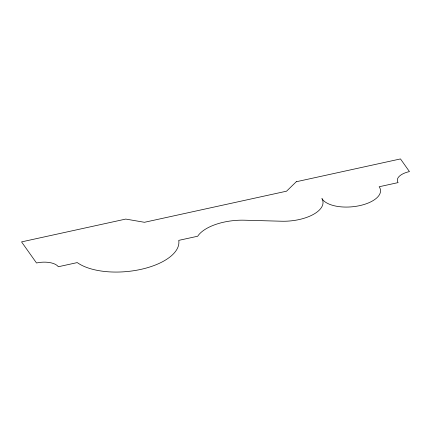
<?xml version="1.0" encoding="UTF-8"?>
<svg xmlns="http://www.w3.org/2000/svg" width="431" height="431" viewBox="0 0 431 431"><rect width="100%" height="100%" fill="white"/><g stroke="black" fill="none" stroke-linecap="round" stroke-linejoin="round"><path stroke-width="0.65" d="M296.275 181.747L286.55 191.186L144.45 222.294L125.755 219.077L21.55 241.893L36.506 262.985A17.439 8.108 -5.2 0 1 58.314 266.741L77.262 262.592A54.812 25.477 -5.2 0 0 140.716 269.418A54.812 25.477 -5.2 0 0 178.741 240.374L197.689 236.231A40.471 18.813 -5.2 0 1 244.431 220.203L281.588 221.227A34.458 16.017 -5.2 0 0 321.909 198.562A29.901 13.9 -5.2 0 0 359.007 205.781A29.901 13.9 -5.2 0 0 379.161 186.752L398.104 182.604A17.439 8.108 -5.2 0 1 409.45 171.592L400.48 158.931L296.275 181.747"/></g></svg>
